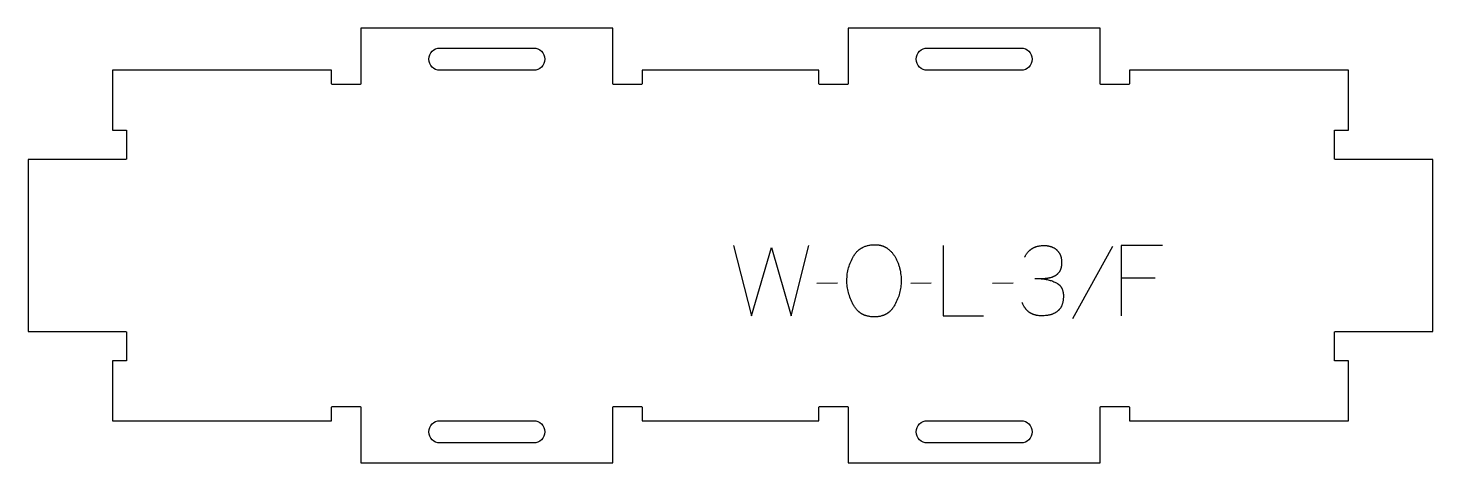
# Model space of a CAD drawing. Extents: x -300 to 300, y -93 to 93.
import ezdxf

# ---------------------------------------------------------------- set-up
doc = ezdxf.new("R2010")
doc.units = 0
for name, color, linetype in [('1_ANYTOOL_1MMDEEP_LABELS_S', 2, 'CONTINUOUS'), ('3_ANYTOOL_CUTTHROUGH_INSID', 4, 'CONTINUOUS'), ('4_ANYTOOL_CUTTHROUGH_OUTSI', 5, 'CONTINUOUS')]:
    doc.layers.add(name, color=color, linetype=linetype)

msp = doc.modelspace()

# ---------------------------------------------------------------- linework, layer by layer
at = {"layer": '1_ANYTOOL_1MMDEEP_LABELS_S'}
for p, q in [((163.07, -0.47), (145.89, -31.24)), ((45.64, -16.11), (36.86, -16.2)), ((85.67, -16.11), (76.89, -16.2)), ((120.56, -16.11), (111.77, -16.2)), ((181.16, -13.97), (166.67, -13.97))]:
    msp.add_line(p, q, dxfattribs=at)
for points in [[(1.29, 0), (9, -30), (17.44, -0.9), (25.93, -30), (33.43, 0)], [(90.81, 0), (90.81, -30), (107.91, -30)], [(125.53, -4.93), (125.69, -4.63), (125.85, -4.33), (126.02, -4.05), (126.2, -3.77), (126.38, -3.51), (126.57, -3.25), (126.77, -3.01), (126.87, -2.89), (126.97, -2.77), (127.08, -2.66), (127.18, -2.55), (127.29, -2.44), (127.4, -2.33), (127.51, -2.22), (127.62, -2.12), (127.73, -2.02), (127.84, -1.93), (127.96, -1.83), (128.08, -1.74), (128.2, -1.65), (128.32, -1.56), (128.44, -1.47), (128.57, -1.39), (128.69, -1.31), (128.82, -1.23), (128.95, -1.16), (129.08, -1.08), (129.21, -1.01), (129.34, -0.94), (129.48, -0.88), (129.61, -0.81), (129.75, -0.75), (129.89, -0.69), (130.03, -0.64), (130.18, -0.58), (130.32, -0.53), (130.47, -0.48), (130.61, -0.43), (130.76, -0.39), (131.07, -0.31), (131.37, -0.24), (131.69, -0.17), (132.01, -0.12), (132.34, -0.08), (132.67, -0.04), (133.01, -0.02), (133.36, 0), (133.71, 0), (133.92, 0), (134.13, -0.01), (134.34, -0.02), (134.54, -0.03), (134.74, -0.05), (134.94, -0.07), (135.13, -0.09), (135.33, -0.12), (135.52, -0.15), (135.7, -0.18), (135.89, -0.22), (136.07, -0.27), (136.25, -0.31), (136.43, -0.36), (136.61, -0.41), (136.78, -0.47), (136.95, -0.53), (137.12, -0.6), (137.28, -0.66), (137.44, -0.74), (137.6, -0.81), (137.76, -0.89), (137.92, -0.97), (138.07, -1.06), (138.22, -1.15), (138.37, -1.24), (138.51, -1.34), (138.65, -1.44), (138.79, -1.55), (138.93, -1.66), (139.07, -1.77), (139.2, -1.89), (139.33, -2.01), (139.46, -2.13), (139.58, -2.25), (139.7, -2.38), (139.82, -2.51), (139.93, -2.65), (140.03, -2.79), (140.13, -2.93), (140.23, -3.07), (140.33, -3.22), (140.41, -3.37), (140.5, -3.52), (140.58, -3.68), (140.66, -3.84), (140.73, -4), (140.8, -4.17), (140.86, -4.34), (140.92, -4.51), (140.97, -4.68), (141.02, -4.86), (141.07, -5.04), (141.11, -5.23), (141.15, -5.42), (141.18, -5.61), (141.21, -5.8), (141.24, -6), (141.26, -6.2), (141.28, -6.4), (141.29, -6.61), (141.3, -6.82), (141.3, -7.03), (141.3, -7.59), (141.28, -7.92), (141.26, -8.24), (141.23, -8.55), (141.19, -8.85), (141.16, -9), (141.14, -9.15), (141.11, -9.29), (141.08, -9.43), (141.05, -9.56), (141.01, -9.7), (140.97, -9.83), (140.93, -9.96), (140.89, -10.08), (140.85, -10.21), (140.8, -10.33), (140.75, -10.45), (140.7, -10.56), (140.65, -10.67), (140.59, -10.78), (140.54, -10.89), (140.48, -11), (140.41, -11.1), (140.35, -11.2), (140.28, -11.3), (140.21, -11.39), (140.14, -11.49), (140, -11.66), (139.84, -11.84), (139.69, -12), (139.53, -12.16), (139.45, -12.24), (139.37, -12.31), (139.28, -12.39), (139.2, -12.46), (139.11, -12.53), (139.02, -12.6), (138.94, -12.66), (138.85, -12.73), (138.76, -12.79), (138.66, -12.85), (138.57, -12.91), (138.48, -12.97), (138.38, -13.03), (138.29, -13.08), (138.19, -13.14), (138.09, -13.19), (137.99, -13.24), (137.89, -13.29), (137.79, -13.33), (137.69, -13.38), (137.59, -13.42), (137.48, -13.46), (137.27, -13.54), (137.06, -13.62), (136.84, -13.68), (136.62, -13.75), (136.4, -13.81), (136.17, -13.86), (135.94, -13.91), (135.71, -13.96), (135.48, -14), (135.25, -14.04), (135.01, -14.08), (134.77, -14.1), (134.53, -14.13), (134.29, -14.15), (134.04, -14.17), (133.79, -14.18), (133.54, -14.19), (129.86, -14.23)], [(184.33, 0), (166.67, 0), (166.67, -30)], [(132.64, -14.23), (133.08, -14.26), (133.51, -14.29), (133.94, -14.34), (134.37, -14.4), (134.78, -14.47), (135.2, -14.56), (135.61, -14.65), (136.02, -14.75), (136.42, -14.87), (136.82, -15), (137.21, -15.13), (137.6, -15.28), (137.99, -15.44), (138.37, -15.61), (138.74, -15.79), (139.11, -15.99), (139.3, -16.08), (139.47, -16.19), (139.56, -16.24), (139.64, -16.3), (139.73, -16.35), (139.81, -16.41), (139.89, -16.47), (139.97, -16.53), (140.04, -16.59), (140.12, -16.65), (140.19, -16.72), (140.27, -16.78), (140.34, -16.85), (140.41, -16.91), (140.48, -16.98), (140.54, -17.05), (140.61, -17.12), (140.67, -17.19), (140.74, -17.27), (140.8, -17.34), (140.86, -17.42), (140.92, -17.49), (140.97, -17.57), (141.03, -17.65), (141.08, -17.73), (141.14, -17.81), (141.19, -17.89), (141.24, -17.98), (141.29, -18.06), (141.33, -18.15), (141.38, -18.24), (141.42, -18.33), (141.46, -18.42), (141.51, -18.51), (141.55, -18.6), (141.58, -18.69), (141.66, -18.89), (141.72, -19.08), (141.78, -19.28), (141.84, -19.49), (141.89, -19.7), (141.93, -19.91), (141.97, -20.13), (142, -20.36), (142.03, -20.59), (142.05, -20.82), (142.06, -21.06), (142.07, -21.31), (142.07, -21.56), (142.07, -21.84), (142.06, -22.11), (142.05, -22.38), (142.03, -22.64), (142.01, -22.9), (141.98, -23.16), (141.95, -23.4), (141.92, -23.65), (141.87, -23.89), (141.83, -24.12), (141.78, -24.35), (141.72, -24.58), (141.66, -24.8), (141.6, -25.01), (141.53, -25.22), (141.45, -25.42), (141.37, -25.62), (141.28, -25.82), (141.2, -26.01), (141.1, -26.19), (141, -26.37), (140.9, -26.55), (140.79, -26.72), (140.67, -26.88), (140.55, -27.05), (140.43, -27.2), (140.3, -27.35), (140.24, -27.42), (140.17, -27.5), (140.1, -27.57), (140.03, -27.64), (139.96, -27.71), (139.89, -27.77), (139.81, -27.84), (139.74, -27.9), (139.59, -28.03), (139.43, -28.15), (139.27, -28.27), (139.1, -28.38), (138.94, -28.49), (138.76, -28.6), (138.59, -28.7), (138.41, -28.8), (138.23, -28.89), (138.05, -28.98), (137.86, -29.07), (137.66, -29.15), (137.47, -29.23), (137.27, -29.3), (137.07, -29.38), (136.86, -29.44), (136.65, -29.51), (136.44, -29.57), (136.22, -29.62), (136, -29.67), (135.78, -29.72), (135.55, -29.77), (135.32, -29.81), (135.08, -29.84), (134.84, -29.88), (134.36, -29.93), (133.86, -29.97), (133.34, -29.99), (132.81, -30), (132.43, -29.99), (132.06, -29.98), (131.69, -29.95), (131.33, -29.91), (130.98, -29.86), (130.81, -29.83), (130.64, -29.8), (130.47, -29.76), (130.3, -29.73), (130.14, -29.69), (129.98, -29.64), (129.81, -29.6), (129.65, -29.55), (129.5, -29.5), (129.34, -29.44), (129.19, -29.39), (129.04, -29.33), (128.89, -29.26), (128.74, -29.2), (128.59, -29.13), (128.45, -29.06), (128.31, -28.99), (128.17, -28.91), (128.03, -28.83), (127.89, -28.75), (127.76, -28.66), (127.63, -28.58), (127.5, -28.48), (127.37, -28.39), (127.24, -28.3), (127.12, -28.2), (127, -28.09), (126.88, -27.99), (126.76, -27.88), (126.64, -27.77), (126.53, -27.66), (126.41, -27.55), (126.3, -27.43), (126.19, -27.31), (126.09, -27.18), (125.98, -27.06), (125.88, -26.93), (125.78, -26.79), (125.68, -26.66), (125.58, -26.52), (125.48, -26.38), (125.39, -26.24), (125.3, -26.09), (125.21, -25.94), (125.03, -25.64), (124.87, -25.32), (124.71, -24.99), (124.56, -24.65), (124.41, -24.3)]]:
    msp.add_lwpolyline(points, dxfattribs=at)
msp.add_lwpolyline([(61.71, 0.34), (62.09, 0.34), (62.45, 0.32), (62.81, 0.29), (62.98, 0.27), (63.16, 0.25), (63.33, 0.22), (63.5, 0.2), (63.67, 0.17), (63.84, 0.13), (64, 0.1), (64.17, 0.06), (64.33, 0.01), (64.49, -0.03), (64.65, -0.08), (64.8, -0.13), (64.96, -0.19), (65.11, -0.24), (65.26, -0.3), (65.41, -0.37), (65.56, -0.43), (65.71, -0.5), (65.85, -0.57), (66, -0.65), (66.14, -0.73), (66.28, -0.81), (66.41, -0.89), (66.55, -0.98), (66.68, -1.06), (67.07, -1.34), (67.33, -1.53), (67.57, -1.73), (67.82, -1.94), (68.05, -2.15), (68.28, -2.36), (68.5, -2.59), (68.72, -2.82), (68.93, -3.05), (69.14, -3.3), (69.34, -3.55), (69.53, -3.8), (69.72, -4.06), (69.9, -4.33), (70.07, -4.6), (70.41, -5.17), (70.57, -5.46), (70.73, -5.75), (70.88, -6.05), (71.02, -6.35), (71.16, -6.66), (71.3, -6.96), (71.42, -7.27), (71.54, -7.59), (71.66, -7.91), (71.76, -8.23), (71.87, -8.56), (71.96, -8.89), (72.05, -9.22), (72.14, -9.56), (72.36, -10.58), (72.5, -11.26), (72.61, -11.93), (72.7, -12.59), (72.77, -13.24), (72.82, -13.89), (72.85, -14.54), (72.86, -15.17), (72.85, -15.81), (72.81, -16.45), (72.76, -17.08), (72.68, -17.72), (72.59, -18.36), (72.47, -19), (72.32, -19.63), (72.16, -20.27), (71.98, -20.91), (71.77, -21.55), (71.54, -22.18), (71.29, -22.82), (71.02, -23.46), (70.72, -24.1), (70.41, -24.73), (70.07, -25.37), (69.9, -25.69), (69.72, -25.99), (69.53, -26.28), (69.34, -26.57), (69.14, -26.84), (68.93, -27.1), (68.72, -27.36), (68.5, -27.6), (68.39, -27.72), (68.27, -27.84), (68.16, -27.95), (68.04, -28.06), (67.93, -28.17), (67.81, -28.28), (67.68, -28.38), (67.56, -28.48), (67.44, -28.58), (67.31, -28.67), (67.19, -28.77), (67.06, -28.86), (66.93, -28.95), (66.79, -29.03), (66.66, -29.12), (66.52, -29.2), (66.39, -29.27), (66.25, -29.35), (66.11, -29.42), (65.97, -29.5), (65.83, -29.56), (65.68, -29.63), (65.53, -29.69), (65.39, -29.75), (65.24, -29.81), (65.09, -29.87), (64.93, -29.92), (64.78, -29.97), (64.47, -30.07), (64.15, -30.15), (63.82, -30.23), (63.49, -30.29), (63.15, -30.35), (62.81, -30.39), (62.46, -30.43), (62.1, -30.45), (61.74, -30.47), (61.37, -30.47), (60.99, -30.47), (60.61, -30.45), (60.24, -30.43), (59.88, -30.39), (59.53, -30.34), (59.18, -30.29), (58.83, -30.22), (58.5, -30.15), (58.17, -30.06), (57.84, -29.97), (57.69, -29.91), (57.53, -29.86), (57.37, -29.8), (57.22, -29.74), (57.07, -29.68), (56.92, -29.62), (56.77, -29.55), (56.62, -29.48), (56.47, -29.41), (56.33, -29.33), (56.19, -29.25), (56.05, -29.18), (55.91, -29.09), (55.77, -29.01), (55.63, -28.92), (55.5, -28.83), (55.37, -28.74), (55.24, -28.64), (55.11, -28.55), (54.98, -28.45), (54.85, -28.34), (54.73, -28.24), (54.61, -28.13), (54.49, -28.02), (54.37, -27.91), (54.25, -27.79), (54.13, -27.67), (54.02, -27.55), (53.91, -27.43), (53.8, -27.31), (53.58, -27.05), (53.37, -26.78), (53.16, -26.5), (52.97, -26.21), (52.78, -25.91), (52.59, -25.6), (52.41, -25.29), (52.08, -24.64), (51.77, -23.99), (51.48, -23.34), (51.21, -22.69), (50.97, -22.04), (50.74, -21.39), (50.54, -20.74), (50.36, -20.09), (50.2, -19.44), (50.06, -18.79), (49.94, -18.14), (49.84, -17.48), (49.77, -16.83), (49.71, -16.18), (49.68, -15.52), (49.67, -14.87), (49.68, -14.18), (49.72, -13.49), (49.77, -12.81), (49.85, -12.13), (49.95, -11.46), (50.08, -10.8), (50.22, -10.14), (50.39, -9.49), (50.58, -8.85), (50.79, -8.21), (51.03, -7.58), (51.29, -6.95), (51.57, -6.33), (51.87, -5.71), (52.2, -5.1), (52.54, -4.5), (52.73, -4.2), (52.92, -3.91), (53.12, -3.63), (53.32, -3.36), (53.54, -3.1), (53.75, -2.85), (53.98, -2.61), (54.21, -2.38), (54.33, -2.27), (54.45, -2.16), (54.57, -2.05), (54.69, -1.95), (54.82, -1.84), (54.94, -1.74), (55.07, -1.64), (55.2, -1.55), (55.33, -1.46), (55.46, -1.36), (55.6, -1.28), (55.73, -1.19), (55.87, -1.11), (56.01, -1.02), (56.15, -0.94), (56.29, -0.87), (56.44, -0.79), (56.58, -0.72), (56.88, -0.58), (57.18, -0.46), (57.49, -0.34), (57.81, -0.23), (58.13, -0.13), (58.46, -0.04), (58.79, 0.04), (59.14, 0.11), (59.49, 0.17), (59.84, 0.22), (60.2, 0.27), (60.57, 0.3), (60.95, 0.32), (61.33, 0.34)], close=True, dxfattribs=at)
at = {"layer": '3_ANYTOOL_CUTTHROUGH_INSID'}
for points in [[(-124, 74.75, -1), (-124, 84.25), (-84, 84.25, -1), (-84, 74.75)], [(84, 74.75, -1), (84, 84.25), (124, 84.25, -1), (124, 74.75)], [(-124, -74.75), (-84, -74.75, -1), (-84, -84.25), (-124, -84.25, -1)], [(84, -74.75), (124, -74.75, -1), (124, -84.25), (84, -84.25, -1)]]:
    msp.add_lwpolyline(points, format="xyb", close=True, dxfattribs=at)
at = {"layer": '4_ANYTOOL_CUTTHROUGH_OUTSI'}
msp.add_lwpolyline([(-158, 68.75), (-170, 68.75, -0.414214), (-170.25, 69), (-170.25, 74.75), (-263.75, 74.75), (-263.75, 49.25), (-258, 49.25, -0.414214), (-257.75, 49), (-257.75, 37, -0.414214), (-258, 36.75), (-299.75, 36.75), (-299.75, -36.75), (-258, -36.75, -0.414214), (-257.75, -37), (-257.75, -49, -0.414214), (-258, -49.25), (-263.75, -49.25), (-263.75, -74.75), (-170.25, -74.75), (-170.25, -69, -0.414214), (-170, -68.75), (-158, -68.75, -0.414214), (-157.75, -69), (-157.75, -92.75), (-50.25, -92.75), (-50.25, -69, -0.414214), (-50, -68.75), (-38, -68.75, -0.414214), (-37.75, -69), (-37.75, -74.75), (37.75, -74.75), (37.75, -69, -0.414214), (38, -68.75), (50, -68.75, -0.414214), (50.25, -69), (50.25, -92.75), (157.75, -92.75), (157.75, -69, -0.414214), (158, -68.75), (170, -68.75, -0.414214), (170.25, -69), (170.25, -74.75), (263.75, -74.75), (263.75, -49.25), (258, -49.25, -0.414214), (257.75, -49), (257.75, -37, -0.414214), (258, -36.75), (299.75, -36.75), (299.75, 36.75), (258, 36.75, -0.414214), (257.75, 37), (257.75, 49, -0.414214), (258, 49.25), (263.75, 49.25), (263.75, 74.75), (170.25, 74.75), (170.25, 69, -0.414214), (170, 68.75), (158, 68.75, -0.414214), (157.75, 69), (157.75, 92.75), (50.25, 92.75), (50.25, 69, -0.414214), (50, 68.75), (38, 68.75, -0.414214), (37.75, 69), (37.75, 74.75), (-37.75, 74.75), (-37.75, 69, -0.414214), (-38, 68.75), (-50, 68.75, -0.414214), (-50.25, 69), (-50.25, 92.75), (-157.75, 92.75), (-157.75, 69, -0.414214)], format="xyb", close=True, dxfattribs=at)

doc.saveas('drawing.dxf')
